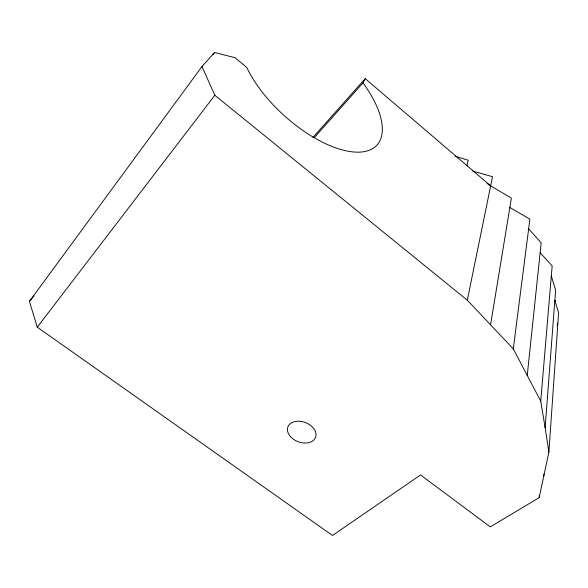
<?xml version="1.0" encoding="UTF-8"?>
<svg xmlns="http://www.w3.org/2000/svg" width="588" height="588" viewBox="0 0 588 588"><rect width="100%" height="100%" fill="white"/><g stroke="black" fill="none" stroke-linecap="round" stroke-linejoin="round"><path stroke-width="0.88" d="M490.568 324.811L511.391 198.134L490.664 185.852L365.229 78.63L363.009 82.879A88.626 40.359 42.1 0 1 351.139 151.711A88.626 40.359 42.1 0 1 246.784 67.436L235.016 57.697L214.569 52.523L201.971 66.54L29.4 301.401L37.279 327.163L332.507 535.477L420.538 474.957L490.296 526.885L539.159 497.661L548.891 452.084L558.6 312.654L554.837 300.483L555.638 300.439M543.812 475.861L543.944 474.046M548.891 452.084L545.12 427.689L555.623 290.178L551.316 276.007M539.159 497.661L539.299 495.838M545.12 427.689L540.732 401.148L552.169 265.901L540.144 252.715M527.238 375.431L541.18 242.837L528.656 228.776M540.732 401.148L513.287 348.86L529.891 219.14L509.847 207.527M513.287 348.86L467.306 300.196L492.531 176.716L472.833 171.108M466.806 165.919L468.254 160.237L455.075 156.224M557.079 325.686L557.872 323.135M212.937 54.735L214.569 52.523M37.279 327.163L214.833 95.263L201.971 66.54M29.4 301.401L33.979 295.962M312.845 137.555L365.229 78.63M314.271 137.621L363.009 82.879M486.923 183.324L490.664 185.852M214.833 95.263L467.306 300.196M290.465 436.605A14.796 10.261 20.7 0 0 314.999 438.538A14.796 10.261 20.7 0 0 299.74 421.265A14.796 10.261 20.7 0 0 290.465 436.605"/></g></svg>
